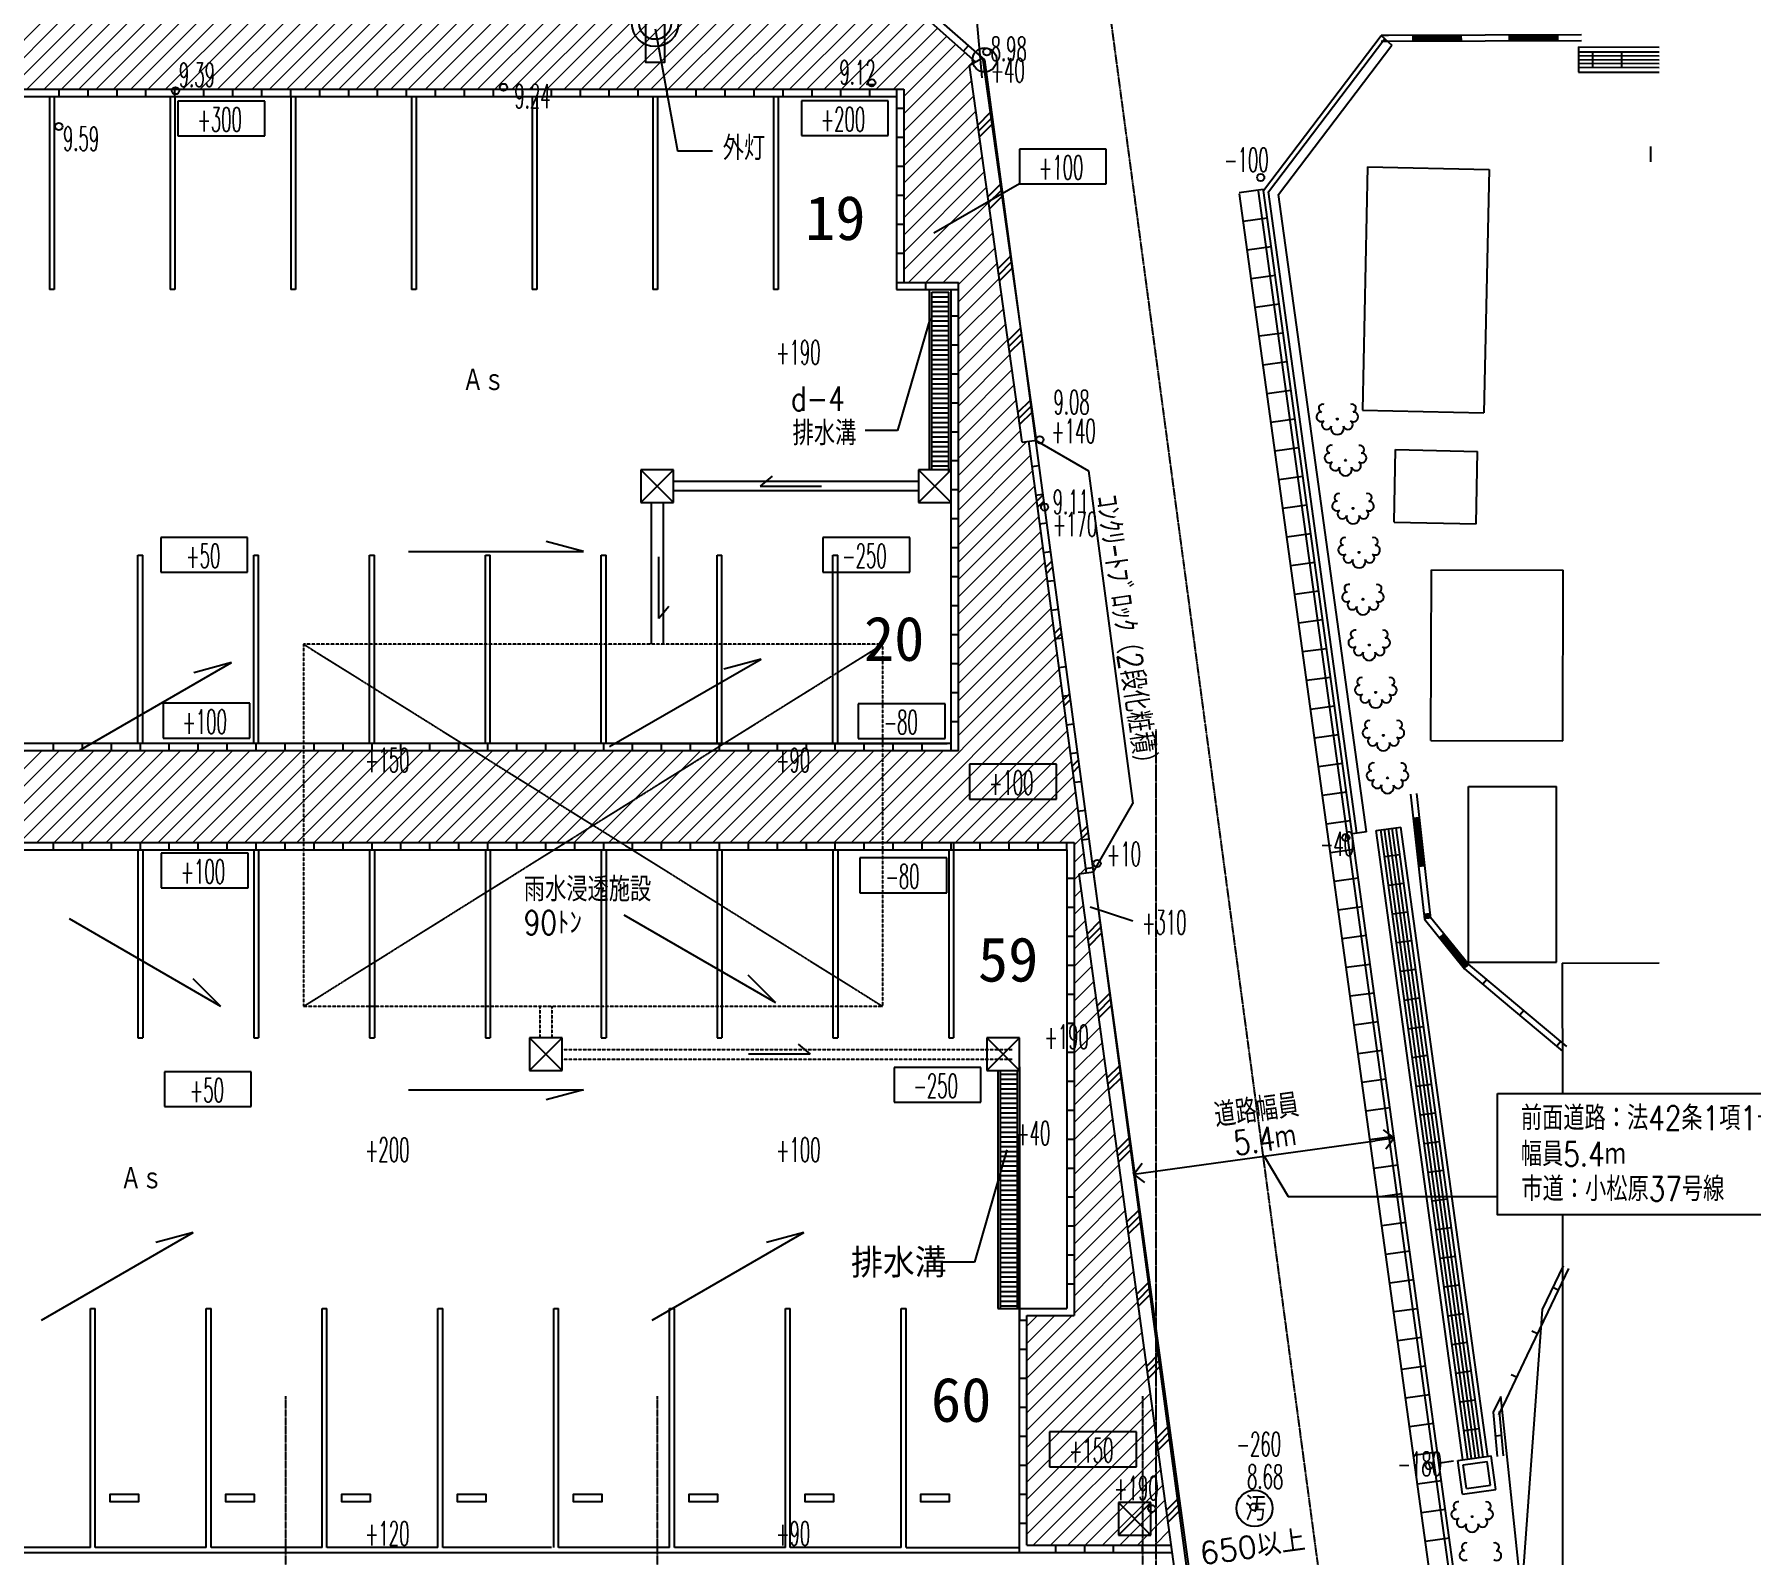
# Model space of a CAD drawing. Header units: millimetres. Extents: x 3721 to 423725, y 3529 to 115772.
# Drawn here: x 61611 to 97174, y 59811 to 91299 of the extents above; entities that cross this region are included whole.
import ezdxf

# ---------------------------------------------------------------- set-up
doc = ezdxf.new("R2010")
doc.units = ezdxf.units.MM
doc.header["$LTSCALE"] = 0.2
doc.linetypes.add('CENTER', pattern=[50.8, 31.75, -6.35, 6.35, -6.35])
doc.linetypes.add('HIDDEN', pattern=[0.375, 0.25, -0.125])
doc.layers.get('Defpoints').update_dxf_attribs({"color": 40})
for name, color, linetype in [('0-0', 7, 'Continuous'), ('0-1', 7, 'Continuous'), ('92 設備記述', 3, 'Continuous'), ('A_緑地', 3, 'Continuous')]:
    doc.layers.add(name, color=color, linetype=linetype)
doc.layers.add('A_通芯', color=8, linetype='Continuous', plot=False)
doc.styles.get("Standard").update_dxf_attribs({"font": 'simplex.shx', "width": 0.8, "height": 700, "bigfont": 'extfont2.shx'})
doc.styles.add('Standard-A', font='romans.shx', dxfattribs={"bigfont": 'extfont2.shx'})
doc.styles.add('ゴシック', font='MS Gothic.ttf', dxfattribs={"height": 4})

msp = doc.modelspace()

# ---------------------------------------------------------------- hatches: boundary and pattern name
at = {"layer": 'A_緑地', "lineweight": 5}
h = msp.add_hatch(dxfattribs=at)
h.set_pattern_fill('ANSI31', color=8, scale=80)
h.set_pattern_definition([(45, (-128275.32, -11562.6), (-179.60512, 179.60512), [])])
edge = h.paths.add_edge_path()
edge.add_line((83157.9, 74562.2), (83157.9, 64762.2))
edge.add_line((83157.9, 64762.2), (82174.5, 64762.2))
edge.add_line((82174.5, 64762.2), (82174.5, 60008.5))
edge.add_line((82174.5, 60008.5), (85170, 60008.5))
edge.add_line((85170, 60008.5), (83260.6, 73913.2))
edge.add_line((83260.6, 73913.2), (83405.9, 73933.1))
edge.add_line((83405.9, 73933.1), (82207.9, 82870.6))
edge.add_line((82207.9, 82870.6), (82077.5, 82852.4))
edge.add_line((82077.5, 82852.4), (80985.7, 90661.9))
edge.add_line((80985.7, 90661.9), (81115.3, 90732.8))
edge.add_line((81115.3, 90732.8), (80130, 91599.2))
edge.add_line((80130, 91599.2), (63680.2, 91722.9))
edge.add_line((63680.2, 91722.9), (51830.5, 91811.9))
edge.add_arc((51824.4, 90961.9), 850, 89.59182, 180.00049)
edge.add_line((50974.4, 90961.9), (50974.5, 86512.3))
edge.add_arc((51324.5, 86512.3), 350, 180.00049, 270)
edge.add_line((51324.5, 86162.3), (51774.5, 86162.3))
edge.add_line((51774.5, 86162.3), (51774.5, 90162.2))
edge.add_line((51774.5, 90162.2), (79624.5, 90162.2))
edge.add_line((79624.5, 90162.2), (79624.5, 86162.2))
edge.add_line((79624.5, 86162.2), (80757.9, 86162.2))
edge.add_line((80757.9, 86162.2), (80757.9, 76462.2))
edge.add_line((80757.9, 76462.2), (49557.9, 76462.1))
edge.add_line((49557.9, 76462.1), (49557.9, 74562.2))
edge.add_line((49557.9, 74562.2), (83157.9, 74562.2))

# ---------------------------------------------------------------- linework, layer by layer
at = {"layer": '0-0', "color": 8, "linetype": 'Continuous'}
for p, q in [((81159.1, 89421.2), (81424.9, 89686.9)), ((81176.4, 89297.1), (81442.2, 89562.9)), ((81193.8, 89173), (81459.5, 89438.8)), ((81367.3, 87932.3), (81633, 88198)), ((81384.6, 87808.2), (81650.4, 88074)), ((81402, 87684.1), (81667.7, 87949.9)), ((81575.4, 86443.4), (81841.2, 86709.1)), ((81592.8, 86319.3), (81858.5, 86585.1)), ((81610.1, 86195.2), (81875.9, 86461)), ((81783.6, 84954.5), (82049.3, 85220.2)), ((81800.9, 84830.4), (82066.7, 85096.2)), ((81818.3, 84706.3), (82084, 84972.1)), ((81991.7, 83465.6), (82257.5, 83731.4)), ((82009.1, 83341.5), (82274.8, 83607.3)), ((82026.4, 83217.5), (82292.2, 83483.2)), ((82375.1, 81623.6), (82508.5, 81757)), ((82391.8, 81498.9), (82525.2, 81632.3)), ((82558.9, 80251.8), (82692.4, 80385.3)), ((82575.6, 80127.1), (82709.1, 80260.6)), ((82742.8, 78880), (82876.3, 79013.5)), ((82759.5, 78755.3), (82893, 78888.8)), ((82926.7, 77508.3), (83060.1, 77641.7)), ((82943.4, 77383.6), (83076.8, 77517)), ((83110.5, 76136.5), (83244, 76270)), ((83127.2, 76011.8), (83260.7, 76145.3)), ((83294.4, 74764.7), (83427.9, 74898.2)), ((83311.1, 74640), (83444.6, 74773.5)), ((83431.3, 72669.7), (83697.6, 72936)), ((83448.4, 72545.4), (83714.7, 72811.7)), ((83465.5, 72421.1), (83731.7, 72687.3)), ((83636.2, 71177.6), (83902.5, 71443.8)), ((83653.3, 71053.2), (83919.6, 71319.5)), ((83670.4, 70928.9), (83936.6, 71195.2)), ((83841.1, 69685.4), (84107.4, 69951.7)), ((83858.2, 69561.1), (84124.5, 69827.3)), ((83875.3, 69436.7), (84141.5, 69703)), ((84046, 68193.3), (84312.3, 68459.5)), ((84063.1, 68068.9), (84329.4, 68335.2)), ((84080.2, 67944.6), (84346.4, 68210.8)), ((84250.9, 66701.1), (84517.2, 66967.4)), ((84268, 66576.8), (84534.3, 66843)), ((84285.1, 66452.4), (84551.3, 66718.7)), ((84455.8, 65209), (84722.1, 65475.2)), ((84472.9, 65084.6), (84739.2, 65350.9)), ((84490, 64960.3), (84756.2, 65226.5)), ((84660.7, 63716.8), (84927, 63983.1)), ((84677.8, 63592.4), (84944.1, 63858.7)), ((84694.9, 63468.1), (84961.1, 63734.4)), ((84865.6, 62224.6), (85131.9, 62490.9)), ((84882.7, 62100.3), (85149, 62366.6)), ((84899.8, 61975.9), (85166, 62242.2)), ((85070.5, 60732.5), (85336.8, 60998.7)), ((85087.6, 60608.1), (85353.9, 60874.4)), ((85104.7, 60483.8), (85370.9, 60750))]:
    msp.add_line(p, q, dxfattribs=at)
at = {"layer": '0-1', "color": 8}
for p, q in [((79040, 92757.4), (81300.5, 90769.7)), ((87181.3, 88038.1), (89596.3, 91216.1)), ((81300.5, 90769.7), (89275.4, 31272.2)), ((91173.5, 54739.5), (86581.3, 87997.1)), ((89015.5, 74754.7), (87181.3, 88038.1)), ((79932.9, 82041), (74854.2, 82041)), ((79932.9, 81841), (74854.2, 81841)), ((74391.7, 81603.5), (74391.7, 78668)), ((74641.7, 81603.5), (74641.7, 78668))]:
    msp.add_line(p, q, dxfattribs=at)
at = {"layer": '0-1', "color": 8, "linetype": 'Continuous'}
for p, q in [((81036.1, 92742.4), (81242.8, 90400.3)), ((80130, 91599.2), (81115.3, 90732.8)), ((80865.9, 90952.1), (80965, 91064.7)), ((87076.6, 88065.5), (89516.6, 91276.6)), ((87390.8, 87983.2), (89737.8, 91071.9)), ((89671.3, 91277.2), (89516.6, 91276.6)), ((89516.6, 91276.6), (89737.8, 91071.9)), ((89671.8, 91152.2), (89517.1, 91151.6)), ((91671.3, 91284.5), (89671.3, 91277.2)), ((91671.8, 91159.5), (89671.8, 91152.2)), ((90171.3, 91279), (90171.8, 91154)), ((91171.4, 91270.2), (90171.3, 91266.5)), ((90171.4, 91254), (91171.4, 91257.7)), ((91171.4, 91245.2), (90171.5, 91241.5)), ((90171.5, 91229), (91171.5, 91232.7)), ((91171.5, 91220.2), (90171.5, 91216.5)), ((90171.6, 91204), (91171.6, 91207.6)), ((91171.6, 91195.2), (90171.6, 91191.5)), ((90171.7, 91179), (91171.7, 91182.7)), ((91171.7, 91170.2), (90171.7, 91166.5)), ((91171.3, 91282.7), (91171.8, 91157.7)), ((93671.3, 91291.8), (91671.3, 91284.5)), ((93671.8, 91166.8), (91671.8, 91159.5)), ((92171.3, 91286.3), (92171.8, 91161.3)), ((93171.3, 91277.5), (92171.3, 91273.8)), ((92171.4, 91261.3), (93171.4, 91265)), ((93171.4, 91252.5), (92171.4, 91248.8)), ((92171.5, 91236.3), (93171.5, 91240)), ((93171.5, 91227.5), (92171.5, 91223.8)), ((92171.6, 91211.3), (93171.6, 91215)), ((93171.6, 91202.5), (92171.6, 91198.8)), ((92171.7, 91186.3), (93171.7, 91190)), ((93171.7, 91177.5), (92171.7, 91173.8)), ((93171.3, 91290), (93171.7, 91165)), ((80985.7, 90661.9), (81267.1, 90815.7)), ((82374.6, 82893.9), (81267.1, 90815.7)), ((93606.3, 91038.9), (93604.8, 90518.9)), ((93605.3, 90698.9), (95278.5, 90694.2)), ((93605.6, 90778.9), (95278.5, 90774.2)), ((93605.8, 90858.9), (95278.5, 90854.2)), ((93606, 90938.9), (95278.5, 90934.2)), ((93606.3, 91038.9), (95278.5, 91034.2)), ((93899.3, 90938), (93898.4, 90618)), ((94499.3, 90936.4), (94498.4, 90616.4)), ((82077.5, 82852.4), (80985.7, 90661.9)), ((93604.8, 90518.9), (95278.5, 90514.2)), ((93605.1, 90618.9), (95278.5, 90614.2)), ((51774.5, 90162.2), (79624.5, 90162.2)), ((51924.5, 90012.2), (79474.5, 90012.2)), ((61924.5, 90012.2), (61924.5, 86012.2)), ((62024.5, 90012.2), (62024.5, 86012.2)), ((62124.5, 90012.2), (62124.5, 90162.2)), ((62724.5, 90012.3), (62724.5, 90162.3)), ((63324.5, 90012.3), (63324.5, 90162.3)), ((63924.5, 90012.3), (63924.5, 90162.3)), ((64424.5, 90012.2), (64424.5, 86012.2)), ((64524.5, 90012.3), (64524.5, 90162.3)), ((64524.5, 90012.2), (64524.5, 86012.2)), ((65124.5, 90012.3), (65124.5, 90162.3)), ((65724.5, 90012.3), (65724.5, 90162.3)), ((66324.5, 90012.3), (66324.5, 90162.3)), ((66924.5, 90012.3), (66924.5, 90162.3)), ((66924.5, 90012.2), (66924.5, 86012.2)), ((67024.5, 90012.2), (67024.5, 86012.2)), ((67524.5, 90012.3), (67524.5, 90162.3)), ((68124.5, 90012.3), (68124.5, 90162.3)), ((68724.5, 90012.3), (68724.5, 90162.3)), ((69324.5, 90012.3), (69324.5, 90162.3)), ((69424.5, 90012.2), (69424.5, 86012.2)), ((69524.5, 90012.2), (69524.5, 86012.2)), ((69924.5, 90012.3), (69924.5, 90162.3)), ((70524.5, 90012.3), (70524.5, 90162.3)), ((71124.5, 90012.3), (71124.5, 90162.3)), ((71724.5, 90012.3), (71724.5, 90162.3)), ((71924.5, 90012.2), (71924.5, 86012.2)), ((72024.5, 90012.2), (72024.5, 86012.2)), ((72324.5, 90012.2), (72324.5, 90162.2)), ((72924.5, 90012.2), (72924.5, 90162.2)), ((73524.5, 90012.3), (73524.5, 90162.3)), ((74124.5, 90012.3), (74124.5, 90162.3)), ((74424.5, 90012.2), (74424.5, 86012.2)), ((74524.5, 90012.2), (74524.5, 86012.2)), ((74724.5, 90012.3), (74724.5, 90162.3)), ((75324.5, 90012.3), (75324.5, 90162.3)), ((75924.5, 90012.3), (75924.5, 90162.3)), ((76524.5, 90012.3), (76524.5, 90162.3)), ((76924.5, 90012.2), (76924.5, 86012.2)), ((77024.5, 90012.2), (77024.5, 86012.2)), ((77124.5, 90012.3), (77124.5, 90162.3)), ((77724.5, 90012.3), (77724.5, 90162.3)), ((78324.5, 90012.3), (78324.5, 90162.3)), ((78924.5, 90012.3), (78924.5, 90162.3)), ((79474.5, 90162.2), (79474.5, 86012.2)), ((79624.5, 90162.2), (79624.5, 86162.2)), ((64587, 89916.4), (64587, 89196.4)), ((66387, 89916.4), (64587, 89916.4)), ((66387, 89196.4), (66387, 89916.4)), ((77503.5, 89921.4), (77503.5, 89201.4)), ((79303.5, 89921.4), (77503.5, 89921.4)), ((79303.5, 89201.4), (79303.5, 89921.4)), ((79624.4, 89762.2), (79474.4, 89762.2)), ((64587, 89196.4), (66387, 89196.4)), ((77503.5, 89201.4), (79303.5, 89201.4)), ((79624.5, 89162.2), (79474.5, 89162.2)), ((83822.9, 88923.1), (82022.9, 88923.1)), ((82022.9, 88923.1), (82022.9, 88203.1)), ((83822.9, 88203.1), (83822.9, 88923.1)), ((95099.3, 88977.9), (95098.4, 88657.9)), ((79624.5, 88562.2), (79474.5, 88562.2)), ((89237.2, 88551.6), (89130.9, 83512.7)), ((89237.2, 88551.6), (91754.1, 88498.5)), ((82022.9, 88203.1), (80251.8, 87180.6)), ((82022.9, 88203.1), (83822.9, 88203.1)), ((91754.1, 88498.5), (91647.8, 83459.6)), ((79624.5, 87962.2), (79474.5, 87962.2)), ((86577.6, 88023.7), (87072.9, 88092.1)), ((91569.8, 54794.2), (86977.5, 88051.8)), ((91997.1, 52430.4), (87076.6, 88065.5)), ((89213.6, 74782.1), (87390.8, 87983.2)), ((86659.7, 87429.3), (87155, 87497.7)), ((79624.5, 87362.2), (79474.5, 87362.2)), ((86741.7, 86835), (87237, 86903.3)), ((79624.5, 86762.2), (79474.5, 86762.2)), ((79474.5, 86162.2), (80757.9, 86162.2)), ((80074.5, 86162.2), (80074.5, 86012.2)), ((80757.9, 76462.2), (80757.9, 86162.2)), ((86823.8, 86240.6), (87319.1, 86309)), ((62024.5, 86012.2), (61924.5, 86012.2)), ((64524.5, 86012.2), (64424.5, 86012.2)), ((67024.5, 86012.2), (66924.5, 86012.2)), ((69524.5, 86012.2), (69424.5, 86012.2)), ((72024.5, 86012.2), (71924.5, 86012.2)), ((74524.5, 86012.2), (74424.5, 86012.2)), ((77024.5, 86012.2), (76924.5, 86012.2)), ((79474.5, 86012.2), (80757.9, 86012.2)), ((80157.9, 82278.5), (80157.9, 86012.2)), ((80157.9, 86012.2), (80607.9, 86012.2)), ((80207.9, 82278.5), (80207.9, 85962.2)), ((80207.9, 85962.2), (80557.9, 85962.2)), ((80207.9, 85962.2), (80557.9, 85962.2)), ((80207.9, 85862.2), (80557.9, 85862.2)), ((80207.9, 85762.2), (80557.9, 85762.2)), ((80557.9, 82228.5), (80557.9, 85962.2)), ((80607.9, 76612.2), (80607.9, 86012.2)), ((80607.9, 80612.2), (80607.9, 86012.2)), ((86905.9, 85646.2), (87401.2, 85714.6)), ((80207.9, 85662.2), (80557.9, 85662.2)), ((80207.9, 85562.2), (80557.9, 85562.2)), ((80207.9, 85462.2), (80557.9, 85462.2)), ((80207.9, 85362.2), (80557.9, 85362.2)), ((80757.8, 85462.4), (80607.8, 85462.4)), ((80207.9, 85262.2), (80557.9, 85262.2)), ((80207.9, 85162.2), (80557.9, 85162.2)), ((80207.9, 85062.2), (80557.9, 85062.2)), ((86988, 85051.9), (87483.2, 85120.3)), ((80207.9, 84962.2), (80557.9, 84962.2)), ((80207.9, 84862.2), (80557.9, 84862.2)), ((80207.9, 84762.2), (80557.9, 84762.2)), ((80207.9, 84662.2), (80557.9, 84662.2)), ((80757.8, 84862.4), (80607.8, 84862.4)), ((80207.9, 84562.2), (80557.9, 84562.2)), ((80207.9, 84462.2), (80557.9, 84462.2)), ((80207.9, 84362.2), (80557.9, 84362.2)), ((87070, 84457.5), (87565.3, 84525.9)), ((80207.9, 84262.2), (80557.9, 84262.2)), ((80207.9, 84162.2), (80557.9, 84162.2)), ((80207.9, 84062.2), (80557.9, 84062.2)), ((80207.9, 83962.2), (80557.9, 83962.2)), ((80757.8, 84262.4), (80607.8, 84262.4)), ((87152.1, 83863.1), (87647.4, 83931.5)), ((80207.9, 83862.2), (80557.9, 83862.2)), ((80207.9, 83762.2), (80557.9, 83762.2)), ((80207.9, 83662.2), (80557.9, 83662.2)), ((80757.8, 83662.4), (80607.8, 83662.4)), ((80207.9, 83562.2), (80557.9, 83562.2)), ((80207.9, 83462.2), (80557.9, 83462.2)), ((80207.9, 83362.2), (80557.9, 83362.2)), ((80207.9, 83262.2), (80557.9, 83262.2)), ((87234.2, 83268.8), (87729.5, 83337.2)), ((89130.9, 83512.7), (91647.8, 83459.6)), ((80207.9, 83162.2), (80557.9, 83162.2)), ((80207.9, 83062.2), (80557.9, 83062.2)), ((80207.9, 82962.2), (80557.9, 82962.2)), ((80207.9, 82862.2), (80557.9, 82862.2)), ((80757.8, 83062.4), (80607.8, 83062.4)), ((82077.5, 82852.4), (82374.6, 82893.9)), ((82207.9, 82870.6), (83405.9, 73933.1)), ((82356.5, 82891.4), (83450.1, 82260)), ((80207.9, 82762.2), (80557.9, 82762.2)), ((80207.9, 82662.2), (80557.9, 82662.2)), ((80207.9, 82562.2), (80557.9, 82562.2)), ((87316.2, 82674.4), (87811.5, 82742.8)), ((89784.1, 81198.4), (89815.7, 82698.1)), ((89815.7, 82698.1), (91515.4, 82662.2)), ((91483.7, 81162.6), (91515.4, 82662.2)), ((74179.2, 82278.5), (74179.2, 81603.5)), ((74179.2, 82278.5), (74854.2, 81603.5)), ((74179.2, 81603.5), (74854.2, 82278.5)), ((74854.2, 82278.5), (74179.2, 82278.5)), ((74854.2, 81603.5), (74854.2, 82278.5)), ((76896.8, 82150.2), (76649.8, 81941)), ((79932.9, 82278.5), (79932.9, 81603.5)), ((79932.9, 82278.5), (80607.9, 81603.5)), ((79932.9, 81603.5), (80607.9, 82278.5)), ((80607.9, 82278.5), (79932.9, 82278.5)), ((80207.9, 82462.2), (80557.9, 82462.2)), ((80207.9, 82362.2), (80557.9, 82362.2)), ((80757.8, 82462.4), (80607.8, 82462.4)), ((80607.9, 81603.5), (80607.9, 82278.5)), ((82427.4, 82362.2), (82278.8, 82342.3)), ((83450.1, 82260), (84373.9, 75367.5)), ((76649.8, 81941), (77922.8, 81941)), ((80757.8, 81862.4), (80607.8, 81862.4)), ((87398.3, 82080.1), (87893.6, 82148.5)), ((74179.2, 81603.5), (74854.2, 81603.5)), ((79932.9, 81603.5), (80607.9, 81603.5)), ((82507.2, 81767.6), (82358.5, 81747.6)), ((87480.4, 81485.7), (87975.7, 81554.1)), ((80757.8, 81262.4), (80607.8, 81262.4)), ((82586.9, 81172.9), (82438.2, 81153)), ((89784.1, 81198.4), (91483.7, 81162.6)), ((64230.5, 80877.4), (64230.5, 80157.4)), ((66030.5, 80877.4), (64230.5, 80877.4)), ((66030.5, 80157.4), (66030.5, 80877.4)), ((72990.2, 80586.4), (72215.1, 80794)), ((79748.2, 80877.4), (77948.2, 80877.4)), ((77948.2, 80877.4), (77948.2, 80157.4)), ((79748.2, 80157.4), (79748.2, 80877.4)), ((87562.4, 80891.3), (88057.7, 80959.7)), ((63757.9, 80512.2), (63857.9, 80512.2)), ((63757.9, 76612.2), (63757.9, 80512.2)), ((63857.9, 76612.2), (63857.9, 80512.2)), ((66157.9, 80512.2), (66257.9, 80512.2)), ((66157.9, 76612.2), (66157.9, 80512.2)), ((66257.9, 76612.2), (66257.9, 80512.2)), ((68557.9, 80512.2), (68657.9, 80512.2)), ((68557.9, 76612.2), (68557.9, 80512.2)), ((68657.9, 76612.2), (68657.9, 80512.2)), ((69363.2, 80586.4), (72990.2, 80586.4)), ((70957.9, 80512.2), (71057.9, 80512.2)), ((70957.9, 76612.2), (70957.9, 80512.2)), ((71057.9, 76612.2), (71057.9, 80512.2)), ((73357.9, 80512.2), (73457.9, 80512.2)), ((73357.9, 76612.2), (73357.9, 80512.2)), ((73457.9, 76612.2), (73457.9, 80512.2)), ((74549.7, 79202.2), (74549.7, 80475.2)), ((75757.9, 80512.2), (75857.9, 80512.2)), ((75757.9, 76612.2), (75757.9, 80512.2)), ((75857.9, 76612.2), (75857.9, 80512.2)), ((78157.9, 80512.2), (78257.9, 80512.2)), ((78157.9, 76612.2), (78157.9, 80512.2)), ((78257.9, 76612.2), (78257.9, 80512.2)), ((80757.8, 80662.4), (80607.8, 80662.4)), ((82666.6, 80578.2), (82517.9, 80558.3)), ((64230.5, 80157.4), (66030.5, 80157.4)), ((77948.2, 80157.4), (79748.2, 80157.4)), ((80757.8, 80062.4), (80607.8, 80062.4)), ((87644.5, 80297), (88139.8, 80365.4)), ((90549.4, 76672.2), (90559.3, 80207.8)), ((90559.3, 80207.8), (93289.3, 80200.1)), ((93279.4, 76664.6), (93289.3, 80200.1)), ((82746.3, 79983.5), (82597.6, 79963.6)), ((87726.6, 79702.6), (88221.9, 79771)), ((74758.9, 79449.2), (74549.7, 79202.2)), ((80757.8, 79462.4), (80607.8, 79462.4)), ((82826, 79388.8), (82677.3, 79368.9)), ((87808.7, 79108.3), (88304, 79176.7)), ((80757.8, 78862.4), (80607.8, 78862.4)), ((82905.7, 78794.2), (82757.1, 78774.2)), ((62552.7, 76472.1), (65693.8, 78285.6)), ((65693.8, 78285.6), (64918.7, 78077.9)), ((73531.1, 76546.3), (76672.2, 78359.7)), ((76672.2, 78359.7), (75897.1, 78152.1)), ((80757.8, 78262.4), (80607.8, 78262.4)), ((87890.7, 78513.9), (88386, 78582.3)), ((82985.4, 78199.5), (82836.7, 78179.5)), ((87972.8, 77919.6), (88468.1, 77987.9)), ((80757.8, 77662.4), (80607.8, 77662.4)), ((83065.1, 77604.8), (82916.4, 77584.9)), ((64277.3, 77443.8), (64277.3, 76723.8)), ((66077.3, 77443.8), (64277.3, 77443.8)), ((66077.3, 76723.8), (66077.3, 77443.8)), ((80481.5, 77433), (78681.5, 77433)), ((78681.5, 77433), (78681.5, 76713)), ((80481.5, 76713), (80481.5, 77433)), ((88054.9, 77325.2), (88550.2, 77393.6)), ((80757.8, 77062.4), (80607.8, 77062.4)), ((83144.8, 77010.1), (82996.2, 76990.2)), ((80607.9, 76612.2), (49407.9, 76612.2)), ((80757.9, 76462.2), (49407.9, 76462.2)), ((62007.9, 76462.3), (62007.9, 76612.3)), ((62607.9, 76462.3), (62607.9, 76612.3)), ((63207.9, 76462.3), (63207.9, 76612.3)), ((63807.9, 76462.3), (63807.9, 76612.3)), ((64277.3, 76723.8), (66077.3, 76723.8)), ((64407.9, 76462.3), (64407.9, 76612.3)), ((65007.9, 76462.3), (65007.9, 76612.3)), ((65607.9, 76462.3), (65607.9, 76612.3)), ((66207.9, 76462.3), (66207.9, 76612.3)), ((66807.9, 76462.3), (66807.9, 76612.3)), ((67407.9, 76462.3), (67407.9, 76612.3)), ((68007.9, 76462.3), (68007.9, 76612.3)), ((68607.9, 76462.3), (68607.9, 76612.3)), ((69207.9, 76462.3), (69207.9, 76612.3)), ((69807.9, 76462.3), (69807.9, 76612.3)), ((70407.9, 76462.3), (70407.9, 76612.3)), ((71007.9, 76462.3), (71007.9, 76612.3)), ((71607.9, 76462.3), (71607.9, 76612.3)), ((72207.9, 76462.3), (72207.9, 76612.3)), ((72807.9, 76462.3), (72807.9, 76612.3)), ((73407.9, 76462.3), (73407.9, 76612.3)), ((73624.5, 76612.2), (80524.5, 76612.2)), ((74007.9, 76462.3), (74007.9, 76612.3)), ((74607.9, 76462.3), (74607.9, 76612.3)), ((75207.9, 76462.3), (75207.9, 76612.3)), ((75807.9, 76462.3), (75807.9, 76612.3)), ((76407.9, 76462.3), (76407.9, 76612.3)), ((77007.9, 76462.3), (77007.9, 76612.3)), ((77607.9, 76462.4), (77607.9, 76612.4)), ((78207.9, 76462.4), (78207.9, 76612.4)), ((78681.5, 76713), (80481.5, 76713)), ((78807.9, 76462.4), (78807.9, 76612.4)), ((79407.9, 76462.4), (79407.9, 76612.4)), ((80007.9, 76462.4), (80007.9, 76612.4)), ((80607.9, 76462.4), (80607.9, 76612.4)), ((88136.9, 76730.8), (88632.2, 76799.2)), ((90549.4, 76672.2), (93279.4, 76664.6)), ((80988.9, 76180.3), (80988.9, 75460.3)), ((82788.9, 76180.3), (80988.9, 76180.3)), ((82788.9, 75460.3), (82788.9, 76180.3)), ((83224.5, 76415.4), (83075.9, 76395.5)), ((88219, 76136.5), (88714.3, 76204.9)), ((83304.3, 75820.7), (83155.6, 75800.8)), ((80988.9, 75460.3), (82788.9, 75460.3)), ((88301.1, 75542.1), (88796.4, 75610.5)), ((90127.7, 75559.7), (90348.5, 73572)), ((90251.9, 75573.5), (90472.8, 73585.8)), ((91328.1, 75722), (93148.1, 75722.9)), ((91330.1, 72082), (91328.1, 75722)), ((93150.1, 72083), (93148.1, 75722.9)), ((83384, 75226.1), (83235.3, 75206.1)), ((83557.8, 73954), (84373.9, 75367.5)), ((90182.9, 75062.8), (90307.2, 75076.6)), ((90195.3, 75064.2), (90305.8, 74070.3)), ((90318.2, 74071.6), (90207.8, 75065.5)), ((90220.2, 75066.9), (90330.6, 74073)), ((90343, 74074.4), (90232.6, 75068.3)), ((90245, 75069.7), (90355.4, 74075.8)), ((90367.9, 74077.2), (90257.4, 75071.1)), ((90269.9, 75072.4), (90380.3, 74078.5)), ((90392.7, 74079.9), (90282.3, 75073.8)), ((90294.7, 75075.2), (90405.1, 74081.3)), ((88383.1, 74947.7), (88878.4, 75016.1)), ((89213.6, 74782.1), (88922.6, 74741.9)), ((89411.7, 74809.5), (89926.8, 74880.6)), ((91211.6, 61774.6), (89411.7, 74809.5)), ((91310.7, 61788.3), (89510.8, 74823.1)), ((91389.9, 61799.3), (89590, 74834.1)), ((91469.1, 61810.2), (89669.3, 74845)), ((91548.4, 61821.2), (89748.5, 74856)), ((91627.7, 61832.1), (89827.8, 74866.9)), ((91726.7, 61845.8), (89926.8, 74880.6)), ((49407.9, 74562.2), (80657.9, 74562.2)), ((49407.9, 74412.2), (80657.9, 74412.2)), ((62007.9, 74412.3), (62007.9, 74562.3)), ((62607.9, 74412.3), (62607.9, 74562.3)), ((63207.9, 74412.3), (63207.9, 74562.3)), ((63757.9, 74412.2), (63757.9, 70512.2)), ((63807.9, 74412.3), (63807.9, 74562.3)), ((63857.9, 74412.2), (63857.9, 70512.2)), ((64240.4, 74339.1), (64240.4, 73619.1)), ((66040.4, 74339.1), (64240.4, 74339.1)), ((64407.9, 74412.3), (64407.9, 74562.3)), ((65007.9, 74412.3), (65007.9, 74562.3)), ((65607.9, 74412.3), (65607.9, 74562.3)), ((66040.4, 73619.1), (66040.4, 74339.1)), ((66157.9, 74412.2), (66157.9, 70512.2)), ((66207.9, 74412.3), (66207.9, 74562.3)), ((66257.9, 74412.2), (66257.9, 70512.2)), ((66807.9, 74412.3), (66807.9, 74562.3)), ((67407.9, 74412.3), (67407.9, 74562.3)), ((68007.9, 74412.3), (68007.9, 74562.3)), ((68557.9, 74412.2), (68557.9, 70512.2)), ((68607.9, 74412.3), (68607.9, 74562.3)), ((68657.9, 74412.2), (68657.9, 70512.2)), ((69207.9, 74412.3), (69207.9, 74562.3)), ((69807.9, 74412.3), (69807.9, 74562.3)), ((70407.9, 74412.3), (70407.9, 74562.3)), ((70957.9, 74412.2), (70957.9, 70512.2)), ((71007.9, 74412.3), (71007.9, 74562.3)), ((71057.9, 74412.2), (71057.9, 70512.2)), ((71607.9, 74412.3), (71607.9, 74562.3)), ((72207.9, 74412.3), (72207.9, 74562.3)), ((72807.9, 74412.3), (72807.9, 74562.3)), ((73357.9, 74412.2), (73357.9, 70512.2)), ((73407.9, 74412.3), (73407.9, 74562.3)), ((73457.9, 74412.2), (73457.9, 70512.2)), ((74007.9, 74412.3), (74007.9, 74562.3)), ((74607.9, 74412.3), (74607.9, 74562.3)), ((75207.9, 74412.3), (75207.9, 74562.3)), ((75757.9, 74412.2), (75757.9, 70512.2)), ((75807.9, 74412.3), (75807.9, 74562.3)), ((75857.9, 74412.2), (75857.9, 70512.2)), ((76407.9, 74412.3), (76407.9, 74562.3)), ((77007.9, 74412.3), (77007.9, 74562.3)), ((77607.9, 74412.4), (77607.9, 74562.4)), ((78157.9, 74412.2), (78157.9, 70512.2)), ((78207.9, 74412.4), (78207.9, 74562.4)), ((78257.9, 74412.2), (78257.9, 70512.2)), ((78807.9, 74412.4), (78807.9, 74562.4)), ((79407.9, 74412.4), (79407.9, 74562.4)), ((80007.9, 74412.4), (80007.9, 74562.4)), ((80557.9, 74412.2), (80557.9, 70512.2)), ((80607.9, 74412.4), (80607.9, 74562.4)), ((80657.9, 74562.2), (80657.9, 70512.2)), ((80657.9, 74562.2), (83157.9, 74562.2)), ((80657.9, 74412.2), (83007.9, 74412.2)), ((81207.9, 74412.4), (81207.9, 74562.4)), ((81807.9, 74412.4), (81807.9, 74562.4)), ((82407.9, 74412.4), (82407.9, 74562.4)), ((83007.9, 74412.4), (83007.9, 74562.4)), ((83007.9, 74412.2), (83007.9, 64912.2)), ((83157.9, 74562.2), (83157.9, 64762.2)), ((83463.7, 74631.4), (83315, 74611.5)), ((88465.2, 74353.4), (88960.5, 74421.8)), ((80518.4, 74240.1), (78718.4, 74240.1)), ((78718.4, 74240.1), (78718.4, 73520.1)), ((80518.4, 73520.1), (80518.4, 74240.1)), ((83543.4, 74036.7), (83394.7, 74016.8)), ((89587.2, 74269.9), (89904.2, 74313.7)), ((90293.3, 74068.9), (90417.6, 74082.7)), ((64240.4, 73619.1), (66040.4, 73619.1)), ((83157.9, 73812.2), (83007.9, 73812.2)), ((83260.6, 73913.2), (83557.8, 73954)), ((87577.7, 42474.1), (83260.6, 73913.2)), ((87875.8, 42508.6), (83557.8, 73954)), ((88547.3, 73759), (89042.6, 73827.4)), ((89669.2, 73675.6), (89986.2, 73719.3)), ((78718.4, 73520.1), (80518.4, 73520.1)), ((90348.5, 73572), (90415, 72974)), ((90472.8, 73585.8), (90539.2, 72987.8)), ((62330.2, 72985.7), (65471.2, 71172.2)), ((73827.8, 73059.9), (76968.9, 71246.4)), ((83157.9, 73212.2), (83007.9, 73212.2)), ((83491.2, 73230.1), (84371.8, 72938.4)), ((88629.4, 73164.7), (89124.7, 73233)), ((89751.3, 73081.2), (90068.3, 73125)), ((90403.7, 73075), (90528, 73088.8)), ((90415, 72974), (91241, 71946.5)), ((90416.2, 73076.4), (90427.4, 72975.4)), ((90439.8, 72976.8), (90428.6, 73077.8)), ((90441, 73079.1), (90452.2, 72978.2)), ((90464.7, 72979.6), (90453.4, 73080.5)), ((90465.9, 73081.9), (90477.1, 72980.9)), ((90489.5, 72982.3), (90478.3, 73083.3)), ((90490.7, 73084.7), (90501.9, 72983.7)), ((90514.3, 72985.1), (90503.1, 73086)), ((90512.4, 73052.3), (91338.4, 72024.8)), ((90515.6, 73087.4), (90526.8, 72986.5)), ((83157.9, 72612.2), (83007.9, 72612.2)), ((88711.4, 72570.3), (89206.7, 72638.7)), ((90728.2, 72584.3), (90825.7, 72662.7)), ((90738, 72592.2), (91250.7, 71954.3)), ((91260.5, 71962.2), (90747.7, 72600)), ((90757.5, 72607.8), (91270.2, 71970)), ((91280, 71977.8), (90767.2, 72615.7)), ((90777, 72623.5), (91289.7, 71985.7)), ((91299.5, 71993.5), (90786.7, 72631.3)), ((90796.4, 72639.2), (91309.2, 72001.3)), ((91318.9, 72009.2), (90806.2, 72647)), ((90815.9, 72654.8), (91328.7, 72017)), ((89833.4, 72486.8), (90150.4, 72530.6)), ((83157.9, 72012.2), (83007.9, 72012.2)), ((88793.5, 71975.9), (89288.8, 72044.3)), ((89915.5, 71892.5), (90232.5, 71936.2)), ((91241, 71946.5), (92007.1, 71303.8)), ((91321.3, 72042.3), (92087.4, 71399.5)), ((91330.1, 72082), (93150.1, 72083)), ((93271.1, 72063.3), (95278.5, 72065.5)), ((93271.1, 72063.3), (93272.4, 69362.7)), ((65471.2, 71172.2), (64903.8, 71739.6)), ((76968.9, 71246.4), (76401.5, 71813.8)), ((91704.4, 71720.9), (91624.1, 71625.1)), ((83157.9, 71412.2), (83007.9, 71412.2)), ((88875.6, 71381.6), (89370.9, 71450)), ((89997.5, 71298.1), (90314.5, 71341.9)), ((92007.1, 71303.8), (92773.2, 70661)), ((92087.4, 71399.5), (92853.5, 70756.8)), ((83157.9, 70812.2), (83007.9, 70812.2)), ((88957.6, 70787.2), (89452.9, 70855.6)), ((92470.5, 71078.2), (92390.1, 70982.4)), ((63757.9, 70512.2), (63857.9, 70512.2)), ((66157.9, 70512.2), (66257.9, 70512.2)), ((68557.9, 70512.2), (68657.9, 70512.2)), ((70957.9, 70512.2), (71057.9, 70512.2)), ((71870.4, 70512.2), (71870.4, 69837.2)), ((71870.4, 70512.2), (72545.4, 69837.2)), ((71870.4, 69837.2), (72545.4, 70512.2)), ((72545.4, 70512.2), (71870.4, 70512.2)), ((72545.4, 69837.2), (72545.4, 70512.2)), ((73357.9, 70512.2), (73457.9, 70512.2)), ((75757.9, 70512.2), (75857.9, 70512.2)), ((78157.9, 70512.2), (78257.9, 70512.2)), ((80557.9, 70512.2), (80657.9, 70512.2)), ((81349.5, 70512.2), (81349.5, 69837.2)), ((81349.5, 70512.2), (82024.5, 69837.2)), ((81349.5, 69837.2), (82024.5, 70512.2)), ((82024.5, 70512.2), (81349.5, 70512.2)), ((82024.5, 69837.2), (82024.5, 70512.2)), ((90079.6, 70703.7), (90396.6, 70747.5)), ((92773.2, 70661), (93275.8, 70239.4)), ((92853.5, 70756.8), (93356.1, 70335.1)), ((93236.6, 70435.4), (93156.2, 70339.7)), ((77684.7, 70174.7), (76411.7, 70174.7)), ((77437.8, 70383.9), (77684.7, 70174.7)), ((83157.9, 70212.2), (83007.9, 70212.2)), ((89039.7, 70192.8), (89535, 70261.2)), ((90161.7, 70109.4), (90478.7, 70153.2)), ((64305.8, 69810.9), (64305.8, 69090.9)), ((66105.8, 69810.9), (64305.8, 69810.9)), ((66105.8, 69090.9), (66105.8, 69810.9)), ((71870.4, 69837.2), (72545.4, 69837.2)), ((81224.2, 69901.9), (79424.2, 69901.9)), ((79424.2, 69901.9), (79424.2, 69181.9)), ((81224.2, 69181.9), (81224.2, 69901.9)), ((81349.5, 69837.2), (82024.5, 69837.2)), ((81574.5, 69837.2), (81574.5, 64912.2)), ((81624.5, 69837.2), (81624.5, 64912.2)), ((81624.5, 69762.2), (81974.5, 69762.2)), ((81974.5, 69837.2), (81974.5, 64912.2)), ((82024.5, 69912.2), (82024.5, 64662.2)), ((69363.2, 69438), (72990.2, 69438)), ((72990.2, 69438), (72215.1, 69230.3)), ((81624.5, 69662.2), (81974.5, 69662.2)), ((81624.5, 69562.2), (81974.5, 69562.2)), ((81624.5, 69462.2), (81974.5, 69462.2)), ((81624.5, 69362.2), (81974.5, 69362.2)), ((83157.9, 69612.2), (83007.9, 69612.2)), ((89121.8, 69598.5), (89617.1, 69666.9)), ((90243.8, 69515), (90560.7, 69558.8)), ((64305.8, 69090.9), (66105.8, 69090.9)), ((79424.2, 69181.9), (81224.2, 69181.9)), ((81624.5, 69262.2), (81974.5, 69262.2)), ((81624.5, 69162.2), (81974.5, 69162.2)), ((81624.5, 69062.2), (81974.5, 69062.2)), ((83157.9, 69012.2), (83007.9, 69012.2)), ((89203.8, 69004.1), (89699.1, 69072.5)), ((81624.5, 68962.2), (81974.5, 68962.2)), ((81624.5, 68862.2), (81974.5, 68862.2)), ((81624.5, 68762.2), (81974.5, 68762.2)), ((81624.5, 68662.2), (81974.5, 68662.2)), ((90325.8, 68920.6), (90642.8, 68964.4)), ((81624.5, 68562.2), (81974.5, 68562.2)), ((81624.5, 68462.2), (81974.5, 68462.2)), ((81624.5, 68362.2), (81974.5, 68362.2)), ((82024.5, 64662.2), (82024.5, 68512.2)), ((83157.9, 68412.2), (83007.9, 68412.2)), ((89285.9, 68409.8), (89781.2, 68478.2)), ((89787.3, 68435.6), (89782.3, 68471.6)), ((90407.9, 68326.3), (90724.9, 68370.1)), ((81763.2, 68195.7), (81088.7, 65866.7)), ((81624.5, 68262.2), (81974.5, 68262.2)), ((81624.5, 68162.2), (81974.5, 68162.2)), ((81624.5, 68062.2), (81974.5, 68062.2)), ((81624.5, 67962.2), (81974.5, 67962.2)), ((87090.5, 68063.5), (87587.3, 67229.6)), ((81624.5, 67862.2), (81974.5, 67862.2)), ((81624.5, 67762.2), (81974.5, 67762.2)), ((81624.5, 67662.2), (81974.5, 67662.2)), ((83157.9, 67812.2), (83007.9, 67812.2)), ((84394.3, 67691.6), (84389.3, 67726.6)), ((89368, 67815.4), (89863.3, 67883.8)), ((90490, 67731.9), (90806.9, 67775.7)), ((81624.5, 67562.2), (81974.5, 67562.2)), ((81624.5, 67462.2), (81974.5, 67462.2)), ((81624.5, 67362.2), (81974.5, 67362.2)), ((81624.5, 67262.2), (81974.5, 67262.2)), ((87587.3, 67229.6), (91931.2, 67229.6)), ((89450.1, 67221.1), (89945.4, 67289.5)), ((81624.5, 67162.2), (81974.5, 67162.2)), ((81624.5, 67062.2), (81974.5, 67062.2)), ((81624.5, 66962.2), (81974.5, 66962.2)), ((81624.5, 66862.2), (81974.5, 66862.2)), ((83157.9, 67212.2), (83007.9, 67212.2)), ((90572, 67137.6), (90889, 67181.3)), ((81624.5, 66762.2), (81974.5, 66762.2)), ((81624.5, 66662.2), (81974.5, 66662.2)), ((81624.5, 66562.2), (81974.5, 66562.2)), ((83157.9, 66612.2), (83007.9, 66612.2)), ((89532.1, 66626.7), (90027.4, 66695.1)), ((90654.1, 66543.2), (90971.1, 66587)), ((93273.9, 66850.3), (93279.8, 56012)), ((61762.4, 64668.3), (64903.4, 66481.7)), ((64903.4, 66481.7), (64128.4, 66274)), ((74413.4, 64668.3), (77554.4, 66481.7)), ((77554.4, 66481.7), (76779.4, 66274)), ((81624.5, 66462.2), (81974.5, 66462.2)), ((81624.5, 66362.2), (81974.5, 66362.2)), ((81624.5, 66262.2), (81974.5, 66262.2)), ((81624.5, 66162.2), (81974.5, 66162.2)), ((81088.7, 65866.7), (80414.2, 65866.7)), ((81624.5, 66062.2), (81974.5, 66062.2)), ((81624.5, 65962.2), (81974.5, 65962.2)), ((81624.5, 65862.2), (81974.5, 65862.2)), ((83157.9, 66012.2), (83007.9, 66012.2)), ((89614.2, 66032.3), (90109.5, 66100.7)), ((90736.2, 65948.9), (91053.1, 65992.6)), ((93288.1, 65793), (92856.7, 64890.9)), ((81624.5, 65762.2), (81974.5, 65762.2)), ((81624.5, 65662.2), (81974.5, 65662.2)), ((81624.5, 65562.2), (81974.5, 65562.2)), ((81624.5, 65462.2), (81974.5, 65462.2)), ((89696.3, 65438), (90191.6, 65506.4)), ((93400.9, 65739.1), (92969.5, 64837)), ((81624.5, 65362.2), (81974.5, 65362.2)), ((81624.5, 65262.2), (81974.5, 65262.2)), ((81624.5, 65162.2), (81974.5, 65162.2)), ((83157.9, 65412.2), (83007.9, 65412.2)), ((90818.2, 65354.5), (91135.2, 65398.3)), ((93185.2, 65288), (93072.4, 65341.9)), ((62774.5, 64912.2), (62874.5, 64912.2)), ((62774.5, 59958.5), (62774.5, 64912.2)), ((62874.5, 59958.5), (62874.5, 64912.2)), ((65174.5, 64912.2), (65274.5, 64912.2)), ((65174.5, 59958.5), (65174.5, 64912.2)), ((65274.5, 59958.5), (65274.5, 64912.2)), ((67574.5, 64912.2), (67674.5, 64912.2)), ((67574.5, 59958.5), (67574.5, 64912.2)), ((67674.5, 59958.5), (67674.5, 64912.2)), ((69974.5, 64912.2), (70074.5, 64912.2)), ((69974.5, 59958.5), (69974.5, 64912.2)), ((70074.5, 59958.5), (70074.5, 64912.2)), ((72374.5, 64912.2), (72474.5, 64912.2)), ((72374.5, 59958.5), (72374.5, 64912.2)), ((72474.5, 59958.5), (72474.5, 64912.2)), ((74774.5, 64912.2), (74874.5, 64912.2)), ((74774.5, 59958.5), (74774.5, 64912.2)), ((74874.5, 59958.5), (74874.5, 64912.2)), ((77174.5, 64912.2), (77274.5, 64912.2)), ((77174.5, 59958.5), (77174.5, 64912.2)), ((77274.5, 59958.5), (77274.5, 64912.2)), ((79574.5, 64912.2), (79674.5, 64912.2)), ((79574.5, 59958.5), (79574.5, 64912.2)), ((79674.5, 59958.5), (79674.5, 64912.2)), ((81574.5, 64912.2), (82024.5, 64912.2)), ((81624.5, 65062.2), (81974.5, 65062.2)), ((81624.5, 64962.2), (81974.5, 64962.2)), ((82024.5, 64912.2), (83007.9, 64912.2)), ((82024.5, 59858.5), (82024.5, 64912.2)), ((82174.5, 64762.2), (83157.9, 64762.2)), ((82174.5, 60008.5), (82174.5, 64762.2)), ((89778.3, 64843.6), (90273.7, 64912)), ((90900.3, 64760.1), (91217.3, 64803.9)), ((92856.7, 64890.9), (92425.2, 58988.7)), ((92969.5, 64837), (92538, 63934.8)), ((82174.4, 64658.5), (82024.4, 64658.5)), ((92753.7, 64385.9), (92640.9, 64439.8)), ((82174.4, 64058.5), (82024.4, 64058.5)), ((89860.4, 64249.3), (90355.7, 64317.6)), ((90982.4, 64165.8), (91299.4, 64209.5)), ((89942.5, 63654.9), (90437.8, 63723.3)), ((92538, 63934.8), (92106.6, 63032.7)), ((82174.4, 63458.5), (82024.4, 63458.5)), ((91064.4, 63571.4), (91381.4, 63615.2)), ((92322.3, 63483.8), (92209.5, 63537.7)), ((90024.6, 63060.5), (90519.8, 63128.9)), ((91146.5, 62977.1), (91463.5, 63020.8)), ((91993.8, 63086.6), (91839.2, 62763.4)), ((92106.6, 63032.7), (91952, 62709.5)), ((92425.2, 58988.7), (91993.8, 63086.6)), ((82174.5, 62858.5), (82024.5, 62858.5)), ((91839.2, 62763.4), (91924, 61846.6)), ((91963.7, 62775), (92048.5, 61858.1)), ((82174.5, 62258.5), (82024.5, 62258.5)), ((84446.8, 62351.6), (82646.8, 62351.6)), ((82646.8, 62351.6), (82646.8, 61631.6)), ((84446.8, 61631.6), (84446.8, 62351.6)), ((90106.6, 62466.2), (90601.9, 62534.6)), ((91228.6, 62382.7), (91545.6, 62426.5)), ((92009.7, 62277.1), (91885.2, 62265.6)), ((92009.7, 62277.1), (91885.2, 62265.6)), ((90188.7, 61871.8), (90684, 61940.2)), ((82174.5, 61658.5), (82024.5, 61658.5)), ((82646.8, 61631.6), (84446.8, 61631.6)), ((91013.5, 61747.3), (90736.3, 61709)), ((91103.9, 61759.8), (91797.3, 61855.5)), ((91199.6, 61066.4), (91103.9, 61759.8)), ((91216.6, 61674.4), (91711.9, 61742.8)), ((91285, 61179.1), (91216.6, 61674.4)), ((91780.3, 61247.5), (91711.9, 61742.8)), ((91893, 61162.1), (91797.3, 61855.5)), ((90270.8, 61277.4), (90766.1, 61345.8)), ((91285, 61179.1), (91780.3, 61247.5)), ((82174.5, 61058.5), (82024.5, 61058.5)), ((84073.2, 60891.6), (84073.2, 60216.6)), ((84073.2, 60891.6), (84748.2, 60216.6)), ((84073.2, 60216.6), (84748.2, 60891.6)), ((84748.2, 60891.6), (84073.2, 60891.6)), ((84748.2, 60216.6), (84748.2, 60891.6)), ((91199.6, 61066.4), (91893, 61162.1)), ((82174.5, 60458.5), (82024.5, 60458.5)), ((90352.8, 60683.1), (90848.1, 60751.5)), ((84073.2, 60216.6), (84748.2, 60216.6)), ((90434.9, 60088.7), (90930.2, 60157.1)), ((48424.5, 59858.5), (82024.5, 59858.5)), ((62774.5, 59958.5), (60474.5, 59958.5)), ((65174.5, 59958.5), (62874.5, 59958.5)), ((67574.5, 59958.5), (65274.5, 59958.5)), ((69974.5, 59958.5), (67674.5, 59958.5)), ((72324.5, 59958.5), (70074.5, 59958.5)), ((74774.5, 59958.5), (72474.5, 59958.5)), ((77174.5, 59958.5), (74874.5, 59958.5)), ((79574.5, 59958.5), (77274.5, 59958.5)), ((79674.5, 59958.5), (82024.5, 59958.5)), ((82024.5, 59858.5), (85190.6, 59858.5)), ((82174.5, 60008.5), (85170, 60008.5)), ((82774.5, 59858.5), (82774.5, 60008.5)), ((83374.5, 59858.5), (83374.5, 60008.5)), ((83974.5, 59858.5), (83974.5, 60008.5)), ((84574.5, 59858.5), (84574.5, 60008.5))]:
    msp.add_line(p, q, dxfattribs=at)
at = {"layer": '0-1', "color": 8, "linetype": 'HIDDEN', "ltscale": 30}
for p, q in [((67189.6, 71168), (79189.6, 78668)), ((67189.6, 78668), (79189.6, 71168)), ((72082.9, 71168), (72082.9, 70512.2)), ((72332.9, 71168), (72332.9, 70512.2)), ((72545.4, 70274.7), (81870.4, 70274.7)), ((72545.4, 70074.7), (81870.4, 70074.7))]:
    msp.add_line(p, q, dxfattribs=at)
at = {"layer": '0-1', "color": 8, "linetype": 'Continuous'}
for points in [[(74274.5, 90725.6), (74674.5, 90725.6), (74674.5, 92325.6), (74274.5, 92325.6), (74274.5, 90725.6), (74274.5, 90725.6)], [(63174.5, 60908.5), (63774.5, 60908.5), (63774.5, 61058.5), (63174.5, 61058.5), (63174.5, 60908.5), (63174.5, 60908.5)], [(65574.5, 60908.5), (66174.5, 60908.5), (66174.5, 61058.5), (65574.5, 61058.5), (65574.5, 60908.5), (65574.5, 60908.5)], [(67974.5, 60908.5), (68574.5, 60908.5), (68574.5, 61058.5), (67974.5, 61058.5), (67974.5, 60908.5), (67974.5, 60908.5)], [(70374.5, 60908.5), (70974.5, 60908.5), (70974.5, 61058.5), (70374.5, 61058.5), (70374.5, 60908.5), (70374.5, 60908.5)], [(72774.5, 60908.5), (73374.5, 60908.5), (73374.5, 61058.5), (72774.5, 61058.5), (72774.5, 60908.5), (72774.5, 60908.5)], [(75174.5, 60908.5), (75774.5, 60908.5), (75774.5, 61058.5), (75174.5, 61058.5), (75174.5, 60908.5), (75174.5, 60908.5)], [(77574.5, 60908.5), (78174.5, 60908.5), (78174.5, 61058.5), (77574.5, 61058.5), (77574.5, 60908.5), (77574.5, 60908.5)], [(79974.5, 60908.5), (80574.5, 60908.5), (80574.5, 61058.5), (79974.5, 61058.5), (79974.5, 60908.5), (79974.5, 60908.5)]]:
    msp.add_lwpolyline(points, close=True, dxfattribs=at)
at = {"layer": '0-1', "color": 8, "linetype": 'HIDDEN', "ltscale": 30}
msp.add_lwpolyline([(67189.6, 71168), (79189.6, 71168), (79189.6, 78668), (67189.6, 78668), (67189.6, 71168), (67189.6, 71168), (67189.6, 71168)], close=True, dxfattribs=at)
at = {"layer": '0-1', "color": 8, "linetype": 'Continuous'}
for centre, radius in [((74474.5, 91525.6), 479.7), ((74474.5, 91525.6), 329.7), ((81346.2, 90935.9), 75), ((78962.7, 90296.1), 75), ((64535.8, 90132.3), 75), ((71332.3, 90202.4), 75), ((62118, 89390.5), 75), ((87021, 88334.2), 75), ((88608.1, 83330.3), 13.4), ((82446.6, 82903.1), 75), ((88779, 82478.3), 13.4), ((82544.7, 81507.8), 75), ((88934.2, 81481.4), 13.4), ((89059.7, 80569.6), 13.4), ((89139.9, 79598.1), 13.4), ((89270.3, 78651.2), 13.4), ((89405.5, 77669.4), 13.4), ((89563.7, 76780), 13.4), ((89649.3, 75898.5), 13.4), ((88784.1, 74661.5), 75), ((83631.4, 74124.9), 75), ((83631.4, 74124.9), 75), ((83631.4, 74124.9), 75), ((90509.4, 61651.8), 75), ((84763.8, 60763.7), 75), ((86881.4, 60798.7), 75), ((86881.4, 60798.7), 75), ((86881.5, 60798.7), 75), ((91402.2, 60597.5), 13.4)]:
    msp.add_circle(centre, radius, dxfattribs=at)
at = {"layer": '0-1', "color": 8}
msp.add_circle((81300.5, 90769.7), 250, dxfattribs=at)
at = {"layer": '0-1', "color": 8, "linetype": 'Continuous'}
for centre, radius, start, end in [((88307.1, 83555.3), 84.1, 69.8401, 249.84), ((88910.9, 83553.7), 84.1, 289.84, 109.84), ((88274.6, 83377.4), 99.1, 87.9701, 304.84), ((88387.8, 83214.8), 99.1, 124.84, 341.71), ((88828.2, 83213.6), 99.1, 197.97, 54.84), ((88942.3, 83375.6), 99.1, 234.84, 91.71), ((88607.8, 83141.4), 132.9, 161.405, 18.275), ((88445.5, 82525.5), 99.1, 87.9701, 304.84), ((88478, 82703.4), 84.1, 69.8401, 249.84), ((89081.8, 82701.8), 84.1, 289.84, 109.84), ((89113.2, 82523.7), 99.1, 234.84, 91.71), ((88558.7, 82362.9), 99.1, 124.84, 341.71), ((88778.7, 82289.5), 132.9, 161.405, 18.275), ((88999.1, 82361.7), 99.1, 197.97, 54.84), ((88600.7, 81528.5), 99.1, 87.9701, 304.84), ((88633.2, 81706.5), 84.1, 69.8401, 249.84), ((88713.8, 81365.9), 99.1, 124.84, 341.71), ((89154.3, 81364.7), 99.1, 197.97, 54.84), ((89236.9, 81704.8), 84.1, 289.84, 109.84), ((89268.4, 81526.7), 99.1, 234.84, 91.71), ((88933.9, 81292.5), 132.9, 161.405, 18.275), ((88758.7, 80794.7), 84.1, 69.8401, 249.84), ((89362.5, 80793), 84.1, 289.84, 109.84), ((88726.2, 80616.8), 99.1, 87.9701, 304.84), ((88839.4, 80454.2), 99.1, 124.84, 341.71), ((89059.4, 80380.8), 132.9, 161.405, 18.275), ((89279.8, 80453), 99.1, 197.97, 54.84), ((89393.9, 80614.9), 99.1, 234.84, 91.71), ((88806.4, 79645.2), 99.1, 87.9701, 304.84), ((88838.9, 79823.1), 84.1, 69.8401, 249.84), ((89442.6, 79821.5), 84.1, 289.84, 109.84), ((89474.1, 79643.4), 99.1, 234.84, 91.71), ((88919.6, 79482.6), 99.1, 124.84, 341.71), ((89139.6, 79409.2), 132.9, 161.405, 18.275), ((89360, 79481.4), 99.1, 197.97, 54.84), ((88969.3, 78876.3), 84.1, 69.8401, 249.84), ((89573, 78874.6), 84.1, 289.84, 109.84), ((88936.8, 78698.4), 99.1, 87.9701, 304.84), ((89049.9, 78535.8), 99.1, 124.84, 341.71), ((89490.4, 78534.6), 99.1, 197.97, 54.84), ((89604.5, 78696.6), 99.1, 234.84, 91.71), ((89270, 78462.4), 132.9, 161.405, 18.275), ((89104.5, 77894.5), 84.1, 69.8401, 249.84), ((89708.2, 77892.8), 84.1, 289.84, 109.84), ((89072, 77716.6), 99.1, 87.9701, 304.84), ((89185.1, 77553.9), 99.1, 124.84, 341.71), ((89625.6, 77552.7), 99.1, 197.97, 54.84), ((89739.7, 77714.7), 99.1, 234.84, 91.71), ((89405.2, 77480.5), 132.9, 161.405, 18.275), ((89230.2, 76827.2), 99.1, 87.9701, 304.84), ((89262.7, 77005.1), 84.1, 69.8401, 249.84), ((89866.4, 77003.4), 84.1, 289.84, 109.84), ((89897.9, 76825.3), 99.1, 234.84, 91.71), ((89343.3, 76664.5), 99.1, 124.84, 341.71), ((89563.4, 76591.1), 132.9, 161.405, 18.275), ((89783.8, 76663.3), 99.1, 197.97, 54.84), ((89348.3, 76123.6), 84.1, 69.8401, 249.84), ((89952.1, 76121.9), 84.1, 289.84, 109.84), ((89315.8, 75945.7), 99.1, 87.9701, 304.84), ((89429, 75783), 99.1, 124.84, 341.71), ((89649, 75709.6), 132.9, 161.405, 18.275), ((89869.4, 75781.8), 99.1, 197.97, 54.84), ((89983.5, 75943.8), 99.1, 234.84, 91.71), ((91101.2, 60822.6), 84.1, 69.8401, 249.84), ((91705, 60820.9), 84.1, 289.84, 109.84), ((91068.7, 60644.7), 99.1, 87.9701, 304.84), ((91181.9, 60482.1), 99.1, 124.84, 341.71), ((91622.3, 60480.8), 99.1, 197.97, 54.84), ((91736.4, 60642.8), 99.1, 234.84, 91.71), ((91401.9, 60408.6), 132.9, 161.405, 18.275), ((91239.6, 59792.8), 99.1, 87.9701, 304.84), ((91272.1, 59970.7), 84.1, 69.8401, 249.84), ((91875.9, 59969), 84.1, 289.84, 109.84), ((91907.3, 59790.9), 99.1, 234.84, 91.71)]:
    msp.add_arc(centre, radius, start, end, dxfattribs=at)
at = {"layer": '92 設備記述', "color": 8}
for p, q in [((74475.3, 91413.6), (74938.3, 88887.2)), ((74938.3, 88887.2), (75660.3, 88887.2)), ((80172.3, 85421.7), (79497.8, 83092.7)), ((79497.8, 83092.7), (78823.3, 83092.7)), ((84790.3, 67745.6), (89391.3, 68381.6)), ((89787.3, 68435.6), (89391.1, 68380.8)), ((89561.8, 68606.3), (89787.3, 68435.6)), ((89787.3, 68435.6), (89616.5, 68210.1)), ((84394.3, 67691.6), (84565.1, 67917)), ((84394.3, 67691.6), (84790.5, 67746.3)), ((84619.8, 67520.8), (84394.3, 67691.6))]:
    msp.add_line(p, q, dxfattribs=at)
msp.add_lwpolyline([(91931.2, 69362.7), (99564.1, 69362.7), (99564.1, 66850.3), (91931.2, 66850.3), (91931.2, 69362.7), (91931.2, 69362.7)], close=True, dxfattribs=at)
msp.add_circle((86893.5, 60770.6), 375, dxfattribs=at)
at = {"layer": 'A_通芯', "color": 8, "linetype": 'CENTER', "ltscale": 2}
for p, q in [((83161.5, 97209.1), (92615.7, 26675.6)), ((84857.9, 22515.1), (84857.9, 76902.7))]:
    msp.add_line(p, q, dxfattribs=at)
at = {"layer": 'A_通芯', "color": 8, "linetype": 'CENTER'}
for p, q in [((66815.9, 63091.8), (66815.9, 30053.6)), ((74515.9, 63091.8), (74515.9, 30053.6)), ((84570.9, 63091.8), (84570.9, 30053.6))]:
    msp.add_line(p, q, dxfattribs=at)

# ---------------------------------------------------------------- texts
at = {"layer": '0-1', "color": 8, "width": 0.5}
for s, p in [('8.98', (81425.2, 90748.5)), ('9.39', (64603.3, 90211.8)), ('9.12', (78291.9, 90264.9)), ('+40', (81425.2, 90305.5)), ('9.24', (71557.4, 89770.2)), ('+300', (64988.4, 89287.4)), ('+200', (77904.9, 89292.4)), ('9.59', (62203.5, 88888.2)), ('-100', (86263.7, 88452)), ('+100', (82424.3, 88294.1)), ('+190', (76979.5, 84465.3)), ('9.08', (82726.6, 83432.8)), ('+140', (82681.6, 82834.4)), ('9.11', (82711.2, 81365.6)), ('+170', (82711.2, 80903.6)), ('+50', (64756.9, 80248.4)), ('-250', (78349.6, 80248.4)), ('+100', (64678.7, 76814.8)), ('-80', (79207.9, 76803.9)), ('+150', (68462.3, 76017.9)), ('+90', (76979.5, 76017.9)), ('+100', (81390.4, 75551.3)), ('-40', (88249.1, 74285.6)), ('+10', (83834.1, 74073.7)), ('+100', (64641.8, 73710.1)), ('-80', (79244.8, 73611.1)), ('+310', (84561.2, 72657)), ('+190', (82538.9, 70287.7)), ('-250', (79825.6, 69272.9)), ('+50', (64832.2, 69181.9)), ('+40', (81954.7, 68291.7)), ('+200', (68462.3, 67949.4)), ('+100', (76979.5, 67949.4)), ('-260', (86521.5, 61849.9)), ('+150', (83048.3, 61722.6)), ('-180', (89856.2, 61443.3)), ('8.68', (86738.1, 61176.2)), ('+190', (83984.7, 60939.6)), ('+120', (68462.3, 60000.3)), ('+90', (76979.5, 60000.3))]:
    msp.add_text(s, height=500, rotation=359.84, dxfattribs=at).set_placement(p)
at = {"layer": '0-1', "color": 8}
for s, height, rotation, p in [('排水溝', 600, 0.16, (78533.7, 65548.5)), ('650以上', 460, 7.6343, (85794.3, 59603))]:
    msp.add_text(s, height=height, rotation=rotation, dxfattribs=at).set_placement(p)
at = {"layer": '92 設備記述', "color": 8, "style": 'Standard-A', "width": 0.8}
for s, p in [('外灯', (75874.6, 88692.6)), ('Ａｓ', (70479.1, 83884.5)), ('d-4', (77288.5, 83504.8)), ('排水溝', (77322.4, 82789)), ('雨水浸透施設', (71753.8, 73340.9)), ('90ﾄﾝ', (71753.8, 72649.1)), ('前面道路：法42条1項1号道路', (92411.5, 68603.9)), ('幅員5.4ｍ', (92411.5, 67857.8)), ('Ａｓ', (63392.1, 67350.5)), ('市道：小松原37号線', (92421.8, 67134.3)), ('汚', (86697.3, 60511.3))]:
    msp.add_text(s, height=500, dxfattribs=at).set_placement(p)
for s, rotation, p in [('ｺﾝｸﾘｰﾄﾌﾞﾛｯｸ（2段化粧積）', 278.39713, (83568.1, 81721.4)), ('道路幅員', 7.70798, (86096.2, 68656.4)), ('5.4ｍ', 7.70798, (86497.9, 68079.3))]:
    msp.add_text(s, height=500, rotation=rotation, dxfattribs=at).set_placement(p)
at = {"layer": 'Defpoints', "color": 8, "style": 'ゴシック'}
for s, p in [('19', (77582.3, 87038.3)), ('20', (78801.2, 78322.7)), ('59', (81163, 71680.3)), ('60', (80189.5, 62561.3))]:
    msp.add_text(s, height=920, dxfattribs=at).set_placement(p)

doc.saveas('drawing.dxf')
